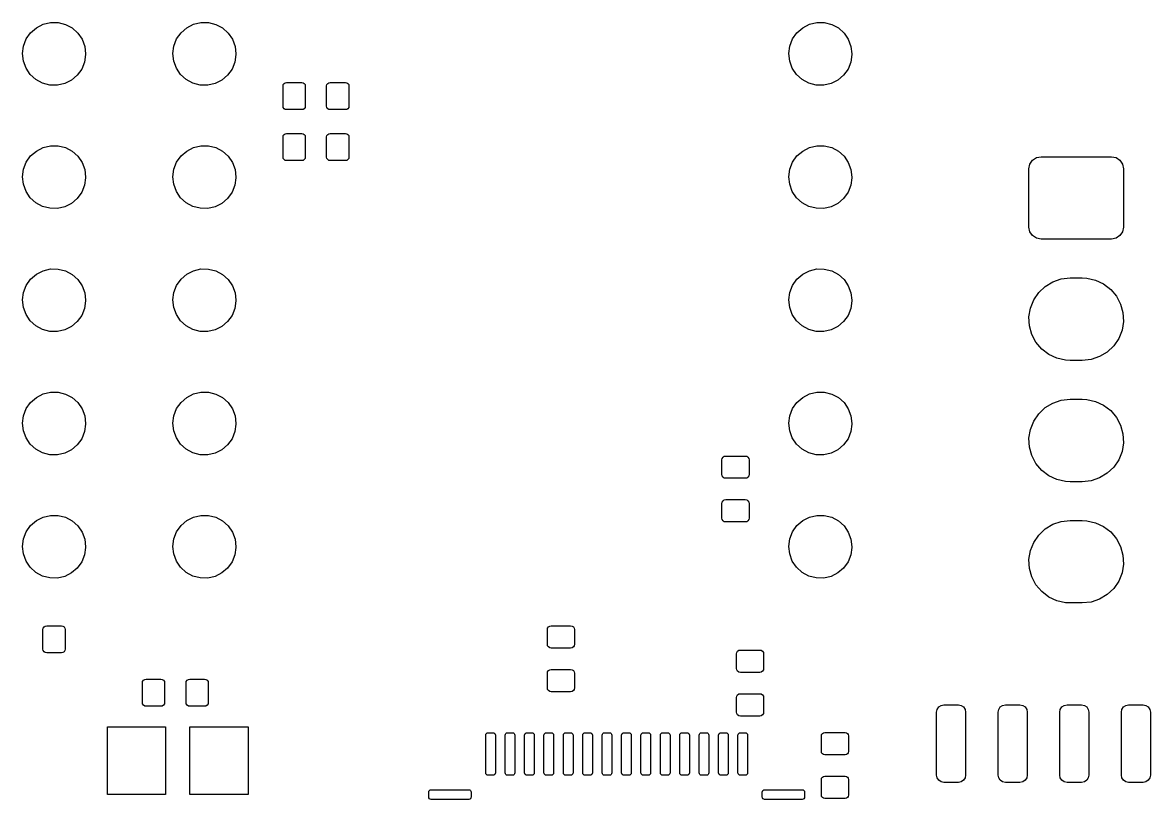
# Model space of a CAD drawing. Extents: x 100.2 to 143.8, y -109.8 to -50.2.
# Drawn here: x 119.8 to 143.06, y -95.4 to -79.38 of the extents above; entities that cross this region are included whole.
import ezdxf

# ---------------------------------------------------------------- set-up
doc = ezdxf.new("R2010")
doc.units = 0
doc.layers.add('BLACK', color=7, linetype='CONTINUOUS')

msp = doc.modelspace()

# ---------------------------------------------------------------- linework, layer by layer
at = {"layer": 'BLACK', "linetype": 'CONTINUOUS'}
for p, q in [((119.967, -79.5951), (120.085, -79.4924)), ((120.085, -79.4924), (120.223, -79.4208)), ((120.223, -79.4208), (120.375, -79.3843)), ((120.375, -79.3843), (120.531, -79.3851)), ((120.531, -79.3851), (120.683, -79.4232)), ((120.683, -79.4232), (120.821, -79.4963)), ((120.821, -79.4963), (120.938, -79.6001)), ((123.067, -79.5951), (123.185, -79.4924)), ((123.185, -79.4924), (123.323, -79.4208)), ((123.323, -79.4208), (123.475, -79.3843)), ((123.475, -79.3843), (123.631, -79.3851)), ((123.631, -79.3851), (123.783, -79.4232)), ((123.783, -79.4232), (123.921, -79.4963)), ((123.921, -79.4963), (124.038, -79.6001)), ((135.767, -79.5951), (135.885, -79.4924)), ((135.885, -79.4924), (136.023, -79.4208)), ((136.023, -79.4208), (136.175, -79.3843)), ((136.175, -79.3843), (136.331, -79.3851)), ((136.331, -79.3851), (136.483, -79.4232)), ((136.483, -79.4232), (136.621, -79.4963)), ((136.621, -79.4963), (136.738, -79.6001)), ((119.82, -79.8684), (119.877, -79.7228)), ((119.877, -79.7228), (119.967, -79.5951)), ((120.938, -79.6001), (121.026, -79.7289)), ((121.026, -79.7289), (121.081, -79.875)), ((122.92, -79.8684), (122.977, -79.7228)), ((122.977, -79.7228), (123.067, -79.5951)), ((124.038, -79.6001), (124.126, -79.7289)), ((124.126, -79.7289), (124.181, -79.875)), ((135.62, -79.8684), (135.677, -79.7228)), ((135.677, -79.7228), (135.767, -79.5951)), ((136.738, -79.6001), (136.826, -79.7289)), ((136.826, -79.7289), (136.881, -79.875)), ((119.8, -80.0232), (119.82, -79.8684)), ((121.081, -79.875), (121.1, -80.03)), ((122.9, -80.0232), (122.92, -79.8684)), ((124.181, -79.875), (124.2, -80.03)), ((135.6, -80.0232), (135.62, -79.8684)), ((136.881, -79.875), (136.9, -80.03)), ((119.817, -80.1784), (119.8, -80.0232)), ((119.871, -80.3251), (119.817, -80.1784)), ((121.078, -80.1982), (121.02, -80.3431)), ((121.1, -80.0436), (121.078, -80.1982)), ((121.1, -80.03), (121.1, -80.0436)), ((122.917, -80.1784), (122.9, -80.0232)), ((122.971, -80.3251), (122.917, -80.1784)), ((124.178, -80.1982), (124.12, -80.3431)), ((124.2, -80.0436), (124.178, -80.1982)), ((124.2, -80.03), (124.2, -80.0436)), ((135.617, -80.1784), (135.6, -80.0232)), ((135.671, -80.3251), (135.617, -80.1784)), ((136.878, -80.1982), (136.82, -80.3431)), ((136.9, -80.0436), (136.878, -80.1982)), ((136.9, -80.03), (136.9, -80.0436)), ((119.958, -80.4547), (119.871, -80.3251)), ((120.073, -80.5598), (119.958, -80.4547)), ((121.02, -80.3431), (120.928, -80.47)), ((123.058, -80.4547), (122.971, -80.3251)), ((123.173, -80.5598), (123.058, -80.4547)), ((124.12, -80.3431), (124.028, -80.47)), ((135.758, -80.4547), (135.671, -80.3251)), ((135.873, -80.5598), (135.758, -80.4547)), ((136.82, -80.3431), (136.728, -80.47)), ((120.211, -80.6344), (120.073, -80.5598)), ((120.362, -80.674), (120.211, -80.6344)), ((120.518, -80.6764), (120.362, -80.674)), ((120.67, -80.6416), (120.518, -80.6764)), ((120.81, -80.5714), (120.67, -80.6416)), ((120.928, -80.47), (120.81, -80.5714)), ((123.311, -80.6344), (123.173, -80.5598)), ((123.462, -80.674), (123.311, -80.6344)), ((123.618, -80.6764), (123.462, -80.674)), ((123.77, -80.6416), (123.618, -80.6764)), ((123.91, -80.5714), (123.77, -80.6416)), ((124.028, -80.47), (123.91, -80.5714)), ((125.17, -80.69), (125.175, -80.6632)), ((125.17, -81.11), (125.17, -80.69)), ((125.175, -80.6632), (125.191, -80.6405)), ((125.191, -80.6405), (125.213, -80.6253)), ((125.213, -80.6253), (125.24, -80.62)), ((125.24, -80.62), (125.56, -80.62)), ((125.56, -80.62), (125.587, -80.6253)), ((125.587, -80.6253), (125.609, -80.6405)), ((125.609, -80.6405), (125.625, -80.6632)), ((125.625, -80.6632), (125.63, -80.69)), ((125.63, -80.69), (125.63, -81.11)), ((126.07, -80.69), (126.075, -80.6632)), ((126.07, -81.11), (126.07, -80.69)), ((126.075, -80.6632), (126.091, -80.6405)), ((126.091, -80.6405), (126.113, -80.6253)), ((126.113, -80.6253), (126.14, -80.62)), ((126.14, -80.62), (126.46, -80.62)), ((126.46, -80.62), (126.487, -80.6253)), ((126.487, -80.6253), (126.509, -80.6405)), ((126.509, -80.6405), (126.525, -80.6632)), ((126.525, -80.6632), (126.53, -80.69)), ((126.53, -80.69), (126.53, -81.11)), ((136.011, -80.6344), (135.873, -80.5598)), ((136.162, -80.674), (136.011, -80.6344)), ((136.318, -80.6764), (136.162, -80.674)), ((136.47, -80.6416), (136.318, -80.6764)), ((136.61, -80.5714), (136.47, -80.6416)), ((136.728, -80.47), (136.61, -80.5714)), ((125.175, -81.1368), (125.17, -81.11)), ((125.191, -81.1595), (125.175, -81.1368)), ((125.213, -81.1747), (125.191, -81.1595)), ((125.609, -81.1595), (125.587, -81.1747)), ((125.625, -81.1368), (125.609, -81.1595)), ((125.63, -81.11), (125.625, -81.1368)), ((126.075, -81.1368), (126.07, -81.11)), ((126.091, -81.1595), (126.075, -81.1368)), ((126.113, -81.1747), (126.091, -81.1595)), ((126.509, -81.1595), (126.487, -81.1747)), ((126.525, -81.1368), (126.509, -81.1595)), ((126.53, -81.11), (126.525, -81.1368)), ((125.24, -81.18), (125.213, -81.1747)), ((125.56, -81.18), (125.24, -81.18)), ((125.587, -81.1747), (125.56, -81.18)), ((126.14, -81.18), (126.113, -81.1747)), ((126.46, -81.18), (126.14, -81.18)), ((126.487, -81.1747), (126.46, -81.18)), ((125.17, -81.74), (125.175, -81.7132)), ((125.17, -82.16), (125.17, -81.74)), ((125.175, -81.7132), (125.191, -81.6905)), ((125.191, -81.6905), (125.213, -81.6753)), ((125.213, -81.6753), (125.24, -81.67)), ((125.24, -81.67), (125.56, -81.67)), ((125.56, -81.67), (125.587, -81.6753)), ((125.587, -81.6753), (125.609, -81.6905)), ((125.609, -81.6905), (125.625, -81.7132)), ((125.625, -81.7132), (125.63, -81.74)), ((125.63, -81.74), (125.63, -82.16)), ((126.07, -81.74), (126.075, -81.7132)), ((126.07, -82.16), (126.07, -81.74)), ((126.075, -81.7132), (126.091, -81.6905)), ((126.091, -81.6905), (126.113, -81.6753)), ((126.113, -81.6753), (126.14, -81.67)), ((126.14, -81.67), (126.46, -81.67)), ((126.46, -81.67), (126.487, -81.6753)), ((126.487, -81.6753), (126.509, -81.6905)), ((126.509, -81.6905), (126.525, -81.7132)), ((126.525, -81.7132), (126.53, -81.74)), ((126.53, -81.74), (126.53, -82.16)), ((119.967, -82.1351), (120.085, -82.0324)), ((120.085, -82.0324), (120.223, -81.9608)), ((120.223, -81.9608), (120.375, -81.9243)), ((120.375, -81.9243), (120.531, -81.9251)), ((120.531, -81.9251), (120.683, -81.9632)), ((120.683, -81.9632), (120.821, -82.0363)), ((120.821, -82.0363), (120.938, -82.1401)), ((123.067, -82.1351), (123.185, -82.0324)), ((123.185, -82.0324), (123.323, -81.9608)), ((123.323, -81.9608), (123.475, -81.9243)), ((123.475, -81.9243), (123.631, -81.9251)), ((123.631, -81.9251), (123.783, -81.9632)), ((123.783, -81.9632), (123.921, -82.0363)), ((123.921, -82.0363), (124.038, -82.1401)), ((135.767, -82.1351), (135.885, -82.0324)), ((135.885, -82.0324), (136.023, -81.9608)), ((136.023, -81.9608), (136.175, -81.9243)), ((136.175, -81.9243), (136.331, -81.9251)), ((136.331, -81.9251), (136.483, -81.9632)), ((136.483, -81.9632), (136.621, -82.0363)), ((136.621, -82.0363), (136.738, -82.1401)), ((119.82, -82.4084), (119.877, -82.2628)), ((119.877, -82.2628), (119.967, -82.1351)), ((120.938, -82.1401), (121.026, -82.2689)), ((121.026, -82.2689), (121.081, -82.415)), ((122.92, -82.4084), (122.977, -82.2628)), ((122.977, -82.2628), (123.067, -82.1351)), ((124.038, -82.1401), (124.126, -82.2689)), ((124.126, -82.2689), (124.181, -82.415)), ((125.175, -82.1868), (125.17, -82.16)), ((125.191, -82.2095), (125.175, -82.1868)), ((125.213, -82.2247), (125.191, -82.2095)), ((125.24, -82.23), (125.213, -82.2247)), ((125.56, -82.23), (125.24, -82.23)), ((125.587, -82.2247), (125.56, -82.23)), ((125.609, -82.2095), (125.587, -82.2247)), ((125.625, -82.1868), (125.609, -82.2095)), ((125.63, -82.16), (125.625, -82.1868)), ((126.075, -82.1868), (126.07, -82.16)), ((126.091, -82.2095), (126.075, -82.1868)), ((126.113, -82.2247), (126.091, -82.2095)), ((126.14, -82.23), (126.113, -82.2247)), ((126.46, -82.23), (126.14, -82.23)), ((126.487, -82.2247), (126.46, -82.23)), ((126.509, -82.2095), (126.487, -82.2247)), ((126.525, -82.1868), (126.509, -82.2095)), ((126.53, -82.16), (126.525, -82.1868)), ((135.62, -82.4084), (135.677, -82.2628)), ((135.677, -82.2628), (135.767, -82.1351)), ((136.738, -82.1401), (136.826, -82.2689)), ((136.826, -82.2689), (136.881, -82.415)), ((140.55, -82.4), (140.569, -82.3043)), ((140.569, -82.3043), (140.623, -82.2232)), ((140.623, -82.2232), (140.704, -82.169)), ((140.704, -82.169), (140.8, -82.15)), ((140.8, -82.15), (142.25, -82.15)), ((142.25, -82.15), (142.346, -82.169)), ((142.346, -82.169), (142.427, -82.2232)), ((142.427, -82.2232), (142.481, -82.3043)), ((142.481, -82.3043), (142.5, -82.4)), ((119.8, -82.5632), (119.82, -82.4084)), ((121.081, -82.415), (121.1, -82.57)), ((122.9, -82.5632), (122.92, -82.4084)), ((124.181, -82.415), (124.2, -82.57)), ((135.6, -82.5632), (135.62, -82.4084)), ((136.881, -82.415), (136.9, -82.57)), ((140.55, -83.6), (140.55, -82.4)), ((142.5, -82.4), (142.5, -83.6)), ((119.817, -82.7184), (119.8, -82.5632)), ((119.871, -82.8651), (119.817, -82.7184)), ((121.078, -82.7382), (121.02, -82.8831)), ((121.1, -82.5836), (121.078, -82.7382)), ((121.1, -82.57), (121.1, -82.5836)), ((122.917, -82.7184), (122.9, -82.5632)), ((122.971, -82.8651), (122.917, -82.7184)), ((124.178, -82.7382), (124.12, -82.8831)), ((124.2, -82.5836), (124.178, -82.7382)), ((124.2, -82.57), (124.2, -82.5836)), ((135.617, -82.7184), (135.6, -82.5632)), ((135.671, -82.8651), (135.617, -82.7184)), ((136.878, -82.7382), (136.82, -82.8831)), ((136.9, -82.5836), (136.878, -82.7382)), ((136.9, -82.57), (136.9, -82.5836)), ((119.958, -82.9947), (119.871, -82.8651)), ((120.073, -83.0998), (119.958, -82.9947)), ((120.928, -83.01), (120.81, -83.1114)), ((121.02, -82.8831), (120.928, -83.01)), ((123.058, -82.9947), (122.971, -82.8651)), ((123.173, -83.0998), (123.058, -82.9947)), ((124.028, -83.01), (123.91, -83.1114)), ((124.12, -82.8831), (124.028, -83.01)), ((135.758, -82.9947), (135.671, -82.8651)), ((135.873, -83.0998), (135.758, -82.9947)), ((136.728, -83.01), (136.61, -83.1114)), ((136.82, -82.8831), (136.728, -83.01)), ((120.211, -83.1744), (120.073, -83.0998)), ((120.362, -83.214), (120.211, -83.1744)), ((120.518, -83.2164), (120.362, -83.214)), ((120.67, -83.1816), (120.518, -83.2164)), ((120.81, -83.1114), (120.67, -83.1816)), ((123.311, -83.1744), (123.173, -83.0998)), ((123.462, -83.214), (123.311, -83.1744)), ((123.618, -83.2164), (123.462, -83.214)), ((123.77, -83.1816), (123.618, -83.2164)), ((123.91, -83.1114), (123.77, -83.1816)), ((136.011, -83.1744), (135.873, -83.0998)), ((136.162, -83.214), (136.011, -83.1744)), ((136.318, -83.2164), (136.162, -83.214)), ((136.47, -83.1816), (136.318, -83.2164)), ((136.61, -83.1114), (136.47, -83.1816)), ((140.569, -83.6957), (140.55, -83.6)), ((140.623, -83.7768), (140.569, -83.6957)), ((142.481, -83.6957), (142.427, -83.7768)), ((142.5, -83.6), (142.481, -83.6957)), ((140.704, -83.831), (140.623, -83.7768)), ((140.8, -83.85), (140.704, -83.831)), ((142.25, -83.85), (140.8, -83.85)), ((142.346, -83.831), (142.25, -83.85)), ((142.427, -83.7768), (142.346, -83.831)), ((119.967, -84.6751), (120.085, -84.5724)), ((120.085, -84.5724), (120.223, -84.5008)), ((120.223, -84.5008), (120.375, -84.4643)), ((120.375, -84.4643), (120.531, -84.4651)), ((120.531, -84.4651), (120.683, -84.5032)), ((120.683, -84.5032), (120.821, -84.5763)), ((120.821, -84.5763), (120.938, -84.6801)), ((123.067, -84.6751), (123.185, -84.5724)), ((123.185, -84.5724), (123.323, -84.5008)), ((123.323, -84.5008), (123.475, -84.4643)), ((123.475, -84.4643), (123.631, -84.4651)), ((123.631, -84.4651), (123.783, -84.5032)), ((123.783, -84.5032), (123.921, -84.5763)), ((123.921, -84.5763), (124.038, -84.6801)), ((135.767, -84.6751), (135.885, -84.5724)), ((135.885, -84.5724), (136.023, -84.5008)), ((136.023, -84.5008), (136.175, -84.4643)), ((136.175, -84.4643), (136.331, -84.4651)), ((136.331, -84.4651), (136.483, -84.5032)), ((136.483, -84.5032), (136.621, -84.5763)), ((136.621, -84.5763), (136.738, -84.6801)), ((119.82, -84.9484), (119.877, -84.8028)), ((119.877, -84.8028), (119.967, -84.6751)), ((120.938, -84.6801), (121.026, -84.8089)), ((121.026, -84.8089), (121.081, -84.955)), ((122.92, -84.9484), (122.977, -84.8028)), ((122.977, -84.8028), (123.067, -84.6751)), ((124.038, -84.6801), (124.126, -84.8089)), ((124.126, -84.8089), (124.181, -84.955)), ((135.62, -84.9484), (135.677, -84.8028)), ((135.677, -84.8028), (135.767, -84.6751)), ((136.738, -84.6801), (136.826, -84.8089)), ((136.826, -84.8089), (136.881, -84.955)), ((140.753, -84.9491), (140.886, -84.823)), ((140.886, -84.823), (141.043, -84.7284)), ((141.043, -84.7284), (141.217, -84.6698)), ((141.217, -84.6698), (141.4, -84.65)), ((141.4, -84.65), (141.65, -84.65)), ((141.65, -84.65), (141.745, -84.6553)), ((141.745, -84.6553), (141.924, -84.6953)), ((141.924, -84.6953), (142.09, -84.7729)), ((142.09, -84.7729), (142.236, -84.8845)), ((119.8, -85.1032), (119.82, -84.9484)), ((119.817, -85.2584), (119.8, -85.1032)), ((121.081, -84.955), (121.1, -85.11)), ((121.1, -85.11), (121.1, -85.1236)), ((122.9, -85.1032), (122.92, -84.9484)), ((122.917, -85.2584), (122.9, -85.1032)), ((124.181, -84.955), (124.2, -85.11)), ((124.2, -85.11), (124.2, -85.1236)), ((135.6, -85.1032), (135.62, -84.9484)), ((135.617, -85.2584), (135.6, -85.1032)), ((136.881, -84.955), (136.9, -85.11)), ((136.9, -85.11), (136.9, -85.1236)), ((140.581, -85.2714), (140.649, -85.1009)), ((140.649, -85.1009), (140.753, -84.9491)), ((142.236, -84.8845), (142.355, -85.0247)), ((142.355, -85.0247), (142.44, -85.1871)), ((119.871, -85.4051), (119.817, -85.2584)), ((121.078, -85.2782), (121.02, -85.4231)), ((121.1, -85.1236), (121.078, -85.2782)), ((122.971, -85.4051), (122.917, -85.2584)), ((124.178, -85.2782), (124.12, -85.4231)), ((124.2, -85.1236), (124.178, -85.2782)), ((135.671, -85.4051), (135.617, -85.2584)), ((136.878, -85.2782), (136.82, -85.4231)), ((136.9, -85.1236), (136.878, -85.2782)), ((140.551, -85.4526), (140.581, -85.2714)), ((142.44, -85.1871), (142.489, -85.3641)), ((119.958, -85.5347), (119.871, -85.4051)), ((120.073, -85.6398), (119.958, -85.5347)), ((120.928, -85.55), (120.81, -85.6514)), ((121.02, -85.4231), (120.928, -85.55)), ((123.058, -85.5347), (122.971, -85.4051)), ((123.173, -85.6398), (123.058, -85.5347)), ((124.028, -85.55), (123.91, -85.6514)), ((124.12, -85.4231), (124.028, -85.55)), ((135.758, -85.5347), (135.671, -85.4051)), ((135.873, -85.6398), (135.758, -85.5347)), ((136.728, -85.55), (136.61, -85.6514)), ((136.82, -85.4231), (136.728, -85.55)), ((140.561, -85.6359), (140.551, -85.4526)), ((142.499, -85.5474), (142.469, -85.7286)), ((142.489, -85.3641), (142.499, -85.5474)), ((120.211, -85.7144), (120.073, -85.6398)), ((120.362, -85.754), (120.211, -85.7144)), ((120.518, -85.7564), (120.362, -85.754)), ((120.67, -85.7216), (120.518, -85.7564)), ((120.81, -85.6514), (120.67, -85.7216)), ((123.311, -85.7144), (123.173, -85.6398)), ((123.462, -85.754), (123.311, -85.7144)), ((123.618, -85.7564), (123.462, -85.754)), ((123.77, -85.7216), (123.618, -85.7564)), ((123.91, -85.6514), (123.77, -85.7216)), ((136.011, -85.7144), (135.873, -85.6398)), ((136.162, -85.754), (136.011, -85.7144)), ((136.318, -85.7564), (136.162, -85.754)), ((136.47, -85.7216), (136.318, -85.7564)), ((136.61, -85.6514), (136.47, -85.7216)), ((140.61, -85.8129), (140.561, -85.6359)), ((142.469, -85.7286), (142.401, -85.8991)), ((140.695, -85.9753), (140.61, -85.8129)), ((140.814, -86.1155), (140.695, -85.9753)), ((142.401, -85.8991), (142.297, -86.0509)), ((140.96, -86.2271), (140.814, -86.1155)), ((141.126, -86.3047), (140.96, -86.2271)), ((142.007, -86.2716), (141.833, -86.3302)), ((142.164, -86.1771), (142.007, -86.2716)), ((142.297, -86.0509), (142.164, -86.1771)), ((141.305, -86.3447), (141.126, -86.3047)), ((141.4, -86.35), (141.305, -86.3447)), ((141.65, -86.35), (141.4, -86.35)), ((141.833, -86.3302), (141.65, -86.35)), ((119.967, -87.2151), (120.085, -87.1124)), ((120.085, -87.1124), (120.223, -87.0408)), ((120.223, -87.0408), (120.375, -87.0043)), ((120.375, -87.0043), (120.531, -87.0051)), ((120.531, -87.0051), (120.683, -87.0432)), ((120.683, -87.0432), (120.821, -87.1163)), ((120.821, -87.1163), (120.938, -87.2201)), ((123.067, -87.2151), (123.185, -87.1124)), ((123.185, -87.1124), (123.323, -87.0408)), ((123.323, -87.0408), (123.475, -87.0043)), ((123.475, -87.0043), (123.631, -87.0051)), ((123.631, -87.0051), (123.783, -87.0432)), ((123.783, -87.0432), (123.921, -87.1163)), ((123.921, -87.1163), (124.038, -87.2201)), ((135.767, -87.2151), (135.885, -87.1124)), ((135.885, -87.1124), (136.023, -87.0408)), ((136.023, -87.0408), (136.175, -87.0043)), ((136.175, -87.0043), (136.331, -87.0051)), ((136.331, -87.0051), (136.483, -87.0432)), ((136.483, -87.0432), (136.621, -87.1163)), ((136.621, -87.1163), (136.738, -87.2201)), ((141.043, -87.2284), (141.217, -87.1698)), ((141.217, -87.1698), (141.4, -87.15)), ((141.4, -87.15), (141.65, -87.15)), ((141.65, -87.15), (141.745, -87.1553)), ((141.745, -87.1553), (141.924, -87.1953)), ((141.924, -87.1953), (142.09, -87.2729)), ((119.82, -87.4884), (119.877, -87.3428)), ((119.877, -87.3428), (119.967, -87.2151)), ((120.938, -87.2201), (121.026, -87.3489)), ((121.026, -87.3489), (121.081, -87.495)), ((122.92, -87.4884), (122.977, -87.3428)), ((122.977, -87.3428), (123.067, -87.2151)), ((124.038, -87.2201), (124.126, -87.3489)), ((124.126, -87.3489), (124.181, -87.495)), ((135.62, -87.4884), (135.677, -87.3428)), ((135.677, -87.3428), (135.767, -87.2151)), ((136.738, -87.2201), (136.826, -87.3489)), ((136.826, -87.3489), (136.881, -87.495)), ((140.753, -87.4491), (140.886, -87.323)), ((140.886, -87.323), (141.043, -87.2284)), ((142.09, -87.2729), (142.236, -87.3845)), ((142.236, -87.3845), (142.355, -87.5247)), ((119.8, -87.6432), (119.82, -87.4884)), ((119.817, -87.7984), (119.8, -87.6432)), ((121.1, -87.6636), (121.078, -87.8182)), ((121.081, -87.495), (121.1, -87.65)), ((121.1, -87.65), (121.1, -87.6636)), ((122.9, -87.6432), (122.92, -87.4884)), ((122.917, -87.7984), (122.9, -87.6432)), ((124.2, -87.6636), (124.178, -87.8182)), ((124.181, -87.495), (124.2, -87.65)), ((124.2, -87.65), (124.2, -87.6636)), ((135.6, -87.6432), (135.62, -87.4884)), ((135.617, -87.7984), (135.6, -87.6432)), ((136.9, -87.6636), (136.878, -87.8182)), ((136.881, -87.495), (136.9, -87.65)), ((136.9, -87.65), (136.9, -87.6636)), ((140.581, -87.7714), (140.649, -87.6009)), ((140.649, -87.6009), (140.753, -87.4491)), ((142.355, -87.5247), (142.44, -87.6871)), ((119.871, -87.9451), (119.817, -87.7984)), ((121.078, -87.8182), (121.02, -87.9631)), ((122.971, -87.9451), (122.917, -87.7984)), ((124.178, -87.8182), (124.12, -87.9631)), ((135.671, -87.9451), (135.617, -87.7984)), ((136.878, -87.8182), (136.82, -87.9631)), ((140.551, -87.9526), (140.581, -87.7714)), ((142.44, -87.6871), (142.489, -87.8641)), ((142.489, -87.8641), (142.499, -88.0474)), ((119.958, -88.0747), (119.871, -87.9451)), ((120.073, -88.1798), (119.958, -88.0747)), ((120.928, -88.09), (120.81, -88.1914)), ((121.02, -87.9631), (120.928, -88.09)), ((123.058, -88.0747), (122.971, -87.9451)), ((123.173, -88.1798), (123.058, -88.0747)), ((124.028, -88.09), (123.91, -88.1914)), ((124.12, -87.9631), (124.028, -88.09)), ((135.758, -88.0747), (135.671, -87.9451)), ((135.873, -88.1798), (135.758, -88.0747)), ((136.728, -88.09), (136.61, -88.1914)), ((136.82, -87.9631), (136.728, -88.09)), ((140.561, -88.1359), (140.551, -87.9526)), ((140.61, -88.3129), (140.561, -88.1359)), ((142.499, -88.0474), (142.469, -88.2286)), ((120.211, -88.2544), (120.073, -88.1798)), ((120.362, -88.294), (120.211, -88.2544)), ((120.518, -88.2964), (120.362, -88.294)), ((120.67, -88.2616), (120.518, -88.2964)), ((120.81, -88.1914), (120.67, -88.2616)), ((123.311, -88.2544), (123.173, -88.1798)), ((123.462, -88.294), (123.311, -88.2544)), ((123.618, -88.2964), (123.462, -88.294)), ((123.77, -88.2616), (123.618, -88.2964)), ((123.91, -88.1914), (123.77, -88.2616)), ((134.226, -88.3694), (134.243, -88.3434)), ((134.243, -88.3434), (134.269, -88.3261)), ((134.269, -88.3261), (134.3, -88.32)), ((134.3, -88.32), (134.7, -88.32)), ((134.7, -88.32), (134.731, -88.3261)), ((134.731, -88.3261), (134.757, -88.3434)), ((134.757, -88.3434), (134.774, -88.3694)), ((136.011, -88.2544), (135.873, -88.1798)), ((136.162, -88.294), (136.011, -88.2544)), ((136.318, -88.2964), (136.162, -88.294)), ((136.47, -88.2616), (136.318, -88.2964)), ((136.61, -88.1914), (136.47, -88.2616)), ((140.695, -88.4753), (140.61, -88.3129)), ((142.469, -88.2286), (142.401, -88.3991)), ((134.22, -88.4), (134.226, -88.3694)), ((134.22, -88.7), (134.22, -88.4)), ((134.774, -88.3694), (134.78, -88.4)), ((134.78, -88.4), (134.78, -88.7)), ((140.814, -88.6155), (140.695, -88.4753)), ((142.297, -88.5509), (142.164, -88.6771)), ((142.401, -88.3991), (142.297, -88.5509)), ((134.226, -88.7306), (134.22, -88.7)), ((134.243, -88.7566), (134.226, -88.7306)), ((134.269, -88.7739), (134.243, -88.7566)), ((134.3, -88.78), (134.269, -88.7739)), ((134.7, -88.78), (134.3, -88.78)), ((134.731, -88.7739), (134.7, -88.78)), ((134.757, -88.7566), (134.731, -88.7739)), ((134.774, -88.7306), (134.757, -88.7566)), ((134.78, -88.7), (134.774, -88.7306)), ((140.96, -88.7271), (140.814, -88.6155)), ((141.126, -88.8047), (140.96, -88.7271)), ((141.305, -88.8447), (141.126, -88.8047)), ((141.833, -88.8302), (141.65, -88.85)), ((142.007, -88.7716), (141.833, -88.8302)), ((142.164, -88.6771), (142.007, -88.7716)), ((141.4, -88.85), (141.305, -88.8447)), ((141.65, -88.85), (141.4, -88.85)), ((134.22, -89.3), (134.226, -89.2694)), ((134.226, -89.2694), (134.243, -89.2434)), ((134.243, -89.2434), (134.269, -89.2261)), ((134.269, -89.2261), (134.3, -89.22)), ((134.3, -89.22), (134.7, -89.22)), ((134.7, -89.22), (134.731, -89.2261)), ((134.731, -89.2261), (134.757, -89.2434)), ((134.757, -89.2434), (134.774, -89.2694)), ((134.774, -89.2694), (134.78, -89.3)), ((134.22, -89.6), (134.22, -89.3)), ((134.78, -89.3), (134.78, -89.6)), ((119.877, -89.8828), (119.967, -89.7551)), ((119.967, -89.7551), (120.085, -89.6524)), ((120.085, -89.6524), (120.223, -89.5808)), ((120.223, -89.5808), (120.375, -89.5443)), ((120.375, -89.5443), (120.531, -89.5451)), ((120.531, -89.5451), (120.683, -89.5832)), ((120.683, -89.5832), (120.821, -89.6563)), ((120.821, -89.6563), (120.938, -89.7601)), ((120.938, -89.7601), (121.026, -89.8889)), ((122.977, -89.8828), (123.067, -89.7551)), ((123.067, -89.7551), (123.185, -89.6524)), ((123.185, -89.6524), (123.323, -89.5808)), ((123.323, -89.5808), (123.475, -89.5443)), ((123.475, -89.5443), (123.631, -89.5451)), ((123.631, -89.5451), (123.783, -89.5832)), ((123.783, -89.5832), (123.921, -89.6563)), ((123.921, -89.6563), (124.038, -89.7601)), ((124.038, -89.7601), (124.126, -89.8889)), ((134.226, -89.6306), (134.22, -89.6)), ((134.243, -89.6566), (134.226, -89.6306)), ((134.269, -89.6739), (134.243, -89.6566)), ((134.3, -89.68), (134.269, -89.6739)), ((134.7, -89.68), (134.3, -89.68)), ((134.731, -89.6739), (134.7, -89.68)), ((134.757, -89.6566), (134.731, -89.6739)), ((134.774, -89.6306), (134.757, -89.6566)), ((134.78, -89.6), (134.774, -89.6306)), ((135.677, -89.8828), (135.767, -89.7551)), ((135.767, -89.7551), (135.885, -89.6524)), ((135.885, -89.6524), (136.023, -89.5808)), ((136.023, -89.5808), (136.175, -89.5443)), ((136.175, -89.5443), (136.331, -89.5451)), ((136.331, -89.5451), (136.483, -89.5832)), ((136.483, -89.5832), (136.621, -89.6563)), ((136.621, -89.6563), (136.738, -89.7601)), ((136.738, -89.7601), (136.826, -89.8889)), ((140.886, -89.823), (141.043, -89.7284)), ((141.043, -89.7284), (141.217, -89.6698)), ((141.217, -89.6698), (141.4, -89.65)), ((141.4, -89.65), (141.65, -89.65)), ((141.65, -89.65), (141.745, -89.6553)), ((141.745, -89.6553), (141.924, -89.6953)), ((141.924, -89.6953), (142.09, -89.7729)), ((119.82, -90.0284), (119.877, -89.8828)), ((121.026, -89.8889), (121.081, -90.035)), ((122.92, -90.0284), (122.977, -89.8828)), ((124.126, -89.8889), (124.181, -90.035)), ((135.62, -90.0284), (135.677, -89.8828)), ((136.826, -89.8889), (136.881, -90.035)), ((140.649, -90.1009), (140.753, -89.9491)), ((140.753, -89.9491), (140.886, -89.823)), ((142.09, -89.7729), (142.236, -89.8845)), ((142.236, -89.8845), (142.355, -90.0247)), ((119.8, -90.1832), (119.82, -90.0284)), ((119.817, -90.3384), (119.8, -90.1832)), ((121.1, -90.2036), (121.078, -90.3582)), ((121.081, -90.035), (121.1, -90.19)), ((121.1, -90.19), (121.1, -90.2036)), ((122.9, -90.1832), (122.92, -90.0284)), ((122.917, -90.3384), (122.9, -90.1832)), ((124.2, -90.2036), (124.178, -90.3582)), ((124.181, -90.035), (124.2, -90.19)), ((124.2, -90.19), (124.2, -90.2036)), ((135.6, -90.1832), (135.62, -90.0284)), ((135.617, -90.3384), (135.6, -90.1832)), ((136.9, -90.2036), (136.878, -90.3582)), ((136.881, -90.035), (136.9, -90.19)), ((136.9, -90.19), (136.9, -90.2036)), ((140.581, -90.2714), (140.649, -90.1009)), ((142.355, -90.0247), (142.44, -90.1871)), ((142.44, -90.1871), (142.489, -90.3641)), ((119.871, -90.4851), (119.817, -90.3384)), ((121.078, -90.3582), (121.02, -90.5031)), ((122.971, -90.4851), (122.917, -90.3384)), ((124.178, -90.3582), (124.12, -90.5031)), ((135.671, -90.4851), (135.617, -90.3384)), ((136.878, -90.3582), (136.82, -90.5031)), ((140.551, -90.4526), (140.581, -90.2714)), ((140.561, -90.6359), (140.551, -90.4526)), ((142.489, -90.3641), (142.499, -90.5474)), ((119.958, -90.6147), (119.871, -90.4851)), ((120.073, -90.7198), (119.958, -90.6147)), ((120.928, -90.63), (120.81, -90.7314)), ((121.02, -90.5031), (120.928, -90.63)), ((123.058, -90.6147), (122.971, -90.4851)), ((123.173, -90.7198), (123.058, -90.6147)), ((124.028, -90.63), (123.91, -90.7314)), ((124.12, -90.5031), (124.028, -90.63)), ((135.758, -90.6147), (135.671, -90.4851)), ((135.873, -90.7198), (135.758, -90.6147)), ((136.728, -90.63), (136.61, -90.7314)), ((136.82, -90.5031), (136.728, -90.63)), ((140.61, -90.8129), (140.561, -90.6359)), ((142.499, -90.5474), (142.469, -90.7286)), ((120.211, -90.7944), (120.073, -90.7198)), ((120.362, -90.834), (120.211, -90.7944)), ((120.518, -90.8364), (120.362, -90.834)), ((120.67, -90.8016), (120.518, -90.8364)), ((120.81, -90.7314), (120.67, -90.8016)), ((123.311, -90.7944), (123.173, -90.7198)), ((123.462, -90.834), (123.311, -90.7944)), ((123.618, -90.8364), (123.462, -90.834)), ((123.77, -90.8016), (123.618, -90.8364)), ((123.91, -90.7314), (123.77, -90.8016)), ((136.011, -90.7944), (135.873, -90.7198)), ((136.162, -90.834), (136.011, -90.7944)), ((136.318, -90.8364), (136.162, -90.834)), ((136.47, -90.8016), (136.318, -90.8364)), ((136.61, -90.7314), (136.47, -90.8016)), ((140.695, -90.9753), (140.61, -90.8129)), ((142.401, -90.8991), (142.297, -91.0509)), ((142.469, -90.7286), (142.401, -90.8991)), ((140.814, -91.1155), (140.695, -90.9753)), ((140.96, -91.2271), (140.814, -91.1155)), ((142.297, -91.0509), (142.164, -91.1771)), ((141.126, -91.3047), (140.96, -91.2271)), ((141.305, -91.3447), (141.126, -91.3047)), ((141.4, -91.35), (141.305, -91.3447)), ((141.65, -91.35), (141.4, -91.35)), ((141.833, -91.3302), (141.65, -91.35)), ((142.007, -91.2716), (141.833, -91.3302)), ((142.164, -91.1771), (142.007, -91.2716)), ((120.226, -91.8694), (120.243, -91.8434)), ((120.243, -91.8434), (120.269, -91.8261)), ((120.269, -91.8261), (120.3, -91.82)), ((120.3, -91.82), (120.6, -91.82)), ((120.6, -91.82), (120.631, -91.8261)), ((120.631, -91.8261), (120.657, -91.8434)), ((120.657, -91.8434), (120.674, -91.8694)), ((130.626, -91.8694), (130.643, -91.8434)), ((130.643, -91.8434), (130.669, -91.8261)), ((130.669, -91.8261), (130.7, -91.82)), ((130.7, -91.82), (131.1, -91.82)), ((131.1, -91.82), (131.131, -91.8261)), ((131.131, -91.8261), (131.157, -91.8434)), ((131.157, -91.8434), (131.174, -91.8694)), ((120.22, -91.9), (120.226, -91.8694)), ((120.22, -92.3), (120.22, -91.9)), ((120.674, -91.8694), (120.68, -91.9)), ((120.68, -91.9), (120.68, -92.3)), ((130.62, -91.9), (130.626, -91.8694)), ((130.62, -92.2), (130.62, -91.9)), ((131.174, -91.8694), (131.18, -91.9)), ((131.18, -91.9), (131.18, -92.2)), ((120.226, -92.3306), (120.22, -92.3)), ((120.68, -92.3), (120.674, -92.3306)), ((130.626, -92.2306), (130.62, -92.2)), ((130.643, -92.2566), (130.626, -92.2306)), ((130.669, -92.2739), (130.643, -92.2566)), ((130.7, -92.28), (130.669, -92.2739)), ((131.1, -92.28), (130.7, -92.28)), ((131.131, -92.2739), (131.1, -92.28)), ((131.157, -92.2566), (131.131, -92.2739)), ((131.174, -92.2306), (131.157, -92.2566)), ((131.18, -92.2), (131.174, -92.2306)), ((134.569, -92.3261), (134.6, -92.32)), ((134.6, -92.32), (135, -92.32)), ((135, -92.32), (135.031, -92.3261)), ((120.243, -92.3566), (120.226, -92.3306)), ((120.269, -92.3739), (120.243, -92.3566)), ((120.3, -92.38), (120.269, -92.3739)), ((120.6, -92.38), (120.3, -92.38)), ((120.631, -92.3739), (120.6, -92.38)), ((120.657, -92.3566), (120.631, -92.3739)), ((120.674, -92.3306), (120.657, -92.3566)), ((134.52, -92.4), (134.526, -92.3694)), ((134.52, -92.7), (134.52, -92.4)), ((134.526, -92.3694), (134.543, -92.3434)), ((134.543, -92.3434), (134.569, -92.3261)), ((135.031, -92.3261), (135.057, -92.3434)), ((135.057, -92.3434), (135.074, -92.3694)), ((135.074, -92.3694), (135.08, -92.4)), ((135.08, -92.4), (135.08, -92.7)), ((130.62, -92.8), (130.626, -92.7694)), ((130.626, -92.7694), (130.643, -92.7434)), ((130.643, -92.7434), (130.669, -92.7261)), ((130.669, -92.7261), (130.7, -92.72)), ((130.7, -92.72), (131.1, -92.72)), ((131.1, -92.72), (131.131, -92.7261)), ((131.131, -92.7261), (131.157, -92.7434)), ((131.157, -92.7434), (131.174, -92.7694)), ((131.174, -92.7694), (131.18, -92.8)), ((134.526, -92.7306), (134.52, -92.7)), ((134.543, -92.7566), (134.526, -92.7306)), ((134.569, -92.7739), (134.543, -92.7566)), ((134.6, -92.78), (134.569, -92.7739)), ((135, -92.78), (134.6, -92.78)), ((135.031, -92.7739), (135, -92.78)), ((135.057, -92.7566), (135.031, -92.7739)), ((135.074, -92.7306), (135.057, -92.7566)), ((135.08, -92.7), (135.074, -92.7306)), ((122.27, -93), (122.276, -92.9694)), ((122.27, -93.4), (122.27, -93)), ((122.276, -92.9694), (122.293, -92.9434)), ((122.293, -92.9434), (122.319, -92.9261)), ((122.319, -92.9261), (122.35, -92.92)), ((122.35, -92.92), (122.65, -92.92)), ((122.65, -92.92), (122.681, -92.9261)), ((122.681, -92.9261), (122.707, -92.9434)), ((122.707, -92.9434), (122.724, -92.9694)), ((122.724, -92.9694), (122.73, -93)), ((122.73, -93), (122.73, -93.4)), ((123.17, -93), (123.176, -92.9694)), ((123.17, -93.4), (123.17, -93)), ((123.176, -92.9694), (123.193, -92.9434)), ((123.193, -92.9434), (123.219, -92.9261)), ((123.219, -92.9261), (123.25, -92.92)), ((123.25, -92.92), (123.55, -92.92)), ((123.55, -92.92), (123.581, -92.9261)), ((123.581, -92.9261), (123.607, -92.9434)), ((123.607, -92.9434), (123.624, -92.9694)), ((123.624, -92.9694), (123.63, -93)), ((123.63, -93), (123.63, -93.4)), ((130.62, -93.1), (130.62, -92.8)), ((131.18, -92.8), (131.18, -93.1)), ((130.626, -93.1306), (130.62, -93.1)), ((130.643, -93.1566), (130.626, -93.1306)), ((130.669, -93.1739), (130.643, -93.1566)), ((130.7, -93.18), (130.669, -93.1739)), ((131.1, -93.18), (130.7, -93.18)), ((131.131, -93.1739), (131.1, -93.18)), ((131.157, -93.1566), (131.131, -93.1739)), ((131.174, -93.1306), (131.157, -93.1566)), ((131.18, -93.1), (131.174, -93.1306)), ((134.526, -93.2694), (134.543, -93.2434)), ((134.543, -93.2434), (134.569, -93.2261)), ((134.569, -93.2261), (134.6, -93.22)), ((134.6, -93.22), (135, -93.22)), ((135, -93.22), (135.031, -93.2261)), ((135.031, -93.2261), (135.057, -93.2434)), ((135.057, -93.2434), (135.074, -93.2694)), ((122.276, -93.4306), (122.27, -93.4)), ((122.293, -93.4566), (122.276, -93.4306)), ((122.319, -93.4739), (122.293, -93.4566)), ((122.35, -93.48), (122.319, -93.4739)), ((122.65, -93.48), (122.35, -93.48)), ((122.681, -93.4739), (122.65, -93.48)), ((122.707, -93.4566), (122.681, -93.4739)), ((122.724, -93.4306), (122.707, -93.4566)), ((122.73, -93.4), (122.724, -93.4306)), ((123.176, -93.4306), (123.17, -93.4)), ((123.193, -93.4566), (123.176, -93.4306)), ((123.219, -93.4739), (123.193, -93.4566)), ((123.25, -93.48), (123.219, -93.4739)), ((123.55, -93.48), (123.25, -93.48)), ((123.581, -93.4739), (123.55, -93.48)), ((123.607, -93.4566), (123.581, -93.4739)), ((123.624, -93.4306), (123.607, -93.4566)), ((123.63, -93.4), (123.624, -93.4306)), ((134.52, -93.3), (134.526, -93.2694)), ((134.52, -93.6), (134.52, -93.3)), ((135.074, -93.2694), (135.08, -93.3)), ((135.08, -93.3), (135.08, -93.6)), ((138.689, -93.4939), (138.738, -93.4614)), ((138.738, -93.4614), (138.795, -93.45)), ((138.795, -93.45), (139.095, -93.45)), ((139.095, -93.45), (139.152, -93.4614)), ((139.152, -93.4614), (139.201, -93.4939)), ((139.959, -93.4939), (140.008, -93.4614)), ((140.008, -93.4614), (140.065, -93.45)), ((140.065, -93.45), (140.365, -93.45)), ((140.365, -93.45), (140.422, -93.4614)), ((140.422, -93.4614), (140.471, -93.4939)), ((141.229, -93.4939), (141.278, -93.4614)), ((141.278, -93.4614), (141.335, -93.45)), ((141.335, -93.45), (141.635, -93.45)), ((141.635, -93.45), (141.692, -93.4614)), ((141.692, -93.4614), (141.741, -93.4939)), ((142.499, -93.4939), (142.548, -93.4614)), ((142.548, -93.4614), (142.605, -93.45)), ((142.605, -93.45), (142.905, -93.45)), ((142.905, -93.45), (142.962, -93.4614)), ((142.962, -93.4614), (143.011, -93.4939)), ((134.526, -93.6306), (134.52, -93.6)), ((134.543, -93.6566), (134.526, -93.6306)), ((134.569, -93.6739), (134.543, -93.6566)), ((134.6, -93.68), (134.569, -93.6739)), ((135, -93.68), (134.6, -93.68)), ((135.031, -93.6739), (135, -93.68)), ((135.057, -93.6566), (135.031, -93.6739)), ((135.074, -93.6306), (135.057, -93.6566)), ((135.08, -93.6), (135.074, -93.6306)), ((138.645, -93.6), (138.656, -93.5426)), ((138.645, -94.9), (138.645, -93.6)), ((138.656, -93.5426), (138.689, -93.4939)), ((139.201, -93.4939), (139.234, -93.5426)), ((139.234, -93.5426), (139.245, -93.6)), ((139.245, -93.6), (139.245, -94.9)), ((139.915, -93.6), (139.926, -93.5426)), ((139.915, -94.9), (139.915, -93.6)), ((139.926, -93.5426), (139.959, -93.4939)), ((140.471, -93.4939), (140.504, -93.5426)), ((140.504, -93.5426), (140.515, -93.6)), ((140.515, -93.6), (140.515, -94.9)), ((141.185, -93.6), (141.196, -93.5426)), ((141.185, -94.9), (141.185, -93.6)), ((141.196, -93.5426), (141.229, -93.4939)), ((141.741, -93.4939), (141.774, -93.5426)), ((141.774, -93.5426), (141.785, -93.6)), ((141.785, -93.6), (141.785, -94.9)), ((142.455, -93.6), (142.466, -93.5426)), ((142.455, -94.9), (142.455, -93.6)), ((142.466, -93.5426), (142.499, -93.4939)), ((143.011, -93.4939), (143.044, -93.5426)), ((143.044, -93.5426), (143.055, -93.6)), ((143.055, -93.6), (143.055, -94.9)), ((121.55, -95.3), (121.55, -93.9)), ((121.55, -93.9), (122.75, -93.9)), ((122.75, -93.9), (122.75, -95.3)), ((123.25, -95.3), (123.25, -93.9)), ((123.25, -93.9), (124.45, -93.9)), ((124.45, -93.9), (124.45, -95.3)), ((129.35, -94.075), (129.354, -94.0559)), ((129.35, -94.85), (129.35, -94.075)), ((129.354, -94.0559), (129.365, -94.0396)), ((129.365, -94.0396), (129.381, -94.0288)), ((129.381, -94.0288), (129.4, -94.025)), ((129.4, -94.025), (129.5, -94.025)), ((129.5, -94.025), (129.519, -94.0288)), ((129.519, -94.0288), (129.535, -94.0396)), ((129.535, -94.0396), (129.546, -94.0559)), ((129.546, -94.0559), (129.55, -94.075)), ((129.55, -94.075), (129.55, -94.85)), ((129.75, -94.075), (129.754, -94.0559)), ((129.75, -94.85), (129.75, -94.075)), ((129.754, -94.0559), (129.765, -94.0396)), ((129.765, -94.0396), (129.781, -94.0288)), ((129.781, -94.0288), (129.8, -94.025)), ((129.8, -94.025), (129.9, -94.025)), ((129.9, -94.025), (129.919, -94.0288)), ((129.919, -94.0288), (129.935, -94.0396)), ((129.935, -94.0396), (129.946, -94.0559)), ((129.946, -94.0559), (129.95, -94.075)), ((129.95, -94.075), (129.95, -94.85)), ((130.15, -94.075), (130.154, -94.0559)), ((130.15, -94.85), (130.15, -94.075)), ((130.154, -94.0559), (130.165, -94.0396)), ((130.165, -94.0396), (130.181, -94.0288)), ((130.181, -94.0288), (130.2, -94.025)), ((130.2, -94.025), (130.3, -94.025)), ((130.3, -94.025), (130.319, -94.0288)), ((130.319, -94.0288), (130.335, -94.0396)), ((130.335, -94.0396), (130.346, -94.0559)), ((130.346, -94.0559), (130.35, -94.075)), ((130.35, -94.075), (130.35, -94.85)), ((130.55, -94.075), (130.554, -94.0559)), ((130.55, -94.85), (130.55, -94.075)), ((130.554, -94.0559), (130.565, -94.0396)), ((130.565, -94.0396), (130.581, -94.0288)), ((130.581, -94.0288), (130.6, -94.025)), ((130.6, -94.025), (130.7, -94.025)), ((130.7, -94.025), (130.719, -94.0288)), ((130.719, -94.0288), (130.735, -94.0396)), ((130.735, -94.0396), (130.746, -94.0559)), ((130.746, -94.0559), (130.75, -94.075)), ((130.75, -94.075), (130.75, -94.85)), ((130.95, -94.075), (130.954, -94.0559)), ((130.95, -94.85), (130.95, -94.075)), ((130.954, -94.0559), (130.965, -94.0396)), ((130.965, -94.0396), (130.981, -94.0288)), ((130.981, -94.0288), (131, -94.025)), ((131, -94.025), (131.1, -94.025)), ((131.1, -94.025), (131.119, -94.0288)), ((131.119, -94.0288), (131.135, -94.0396)), ((131.135, -94.0396), (131.146, -94.0559)), ((131.146, -94.0559), (131.15, -94.075)), ((131.15, -94.075), (131.15, -94.85)), ((131.35, -94.075), (131.354, -94.0559)), ((131.35, -94.85), (131.35, -94.075)), ((131.354, -94.0559), (131.365, -94.0396)), ((131.365, -94.0396), (131.381, -94.0288)), ((131.381, -94.0288), (131.4, -94.025)), ((131.4, -94.025), (131.5, -94.025)), ((131.5, -94.025), (131.519, -94.0288)), ((131.519, -94.0288), (131.535, -94.0396)), ((131.535, -94.0396), (131.546, -94.0559)), ((131.546, -94.0559), (131.55, -94.075)), ((131.55, -94.075), (131.55, -94.85)), ((131.75, -94.075), (131.754, -94.0559)), ((131.75, -94.85), (131.75, -94.075)), ((131.754, -94.0559), (131.765, -94.0396)), ((131.765, -94.0396), (131.781, -94.0288)), ((131.781, -94.0288), (131.8, -94.025)), ((131.8, -94.025), (131.9, -94.025)), ((131.9, -94.025), (131.919, -94.0288)), ((131.919, -94.0288), (131.935, -94.0396)), ((131.935, -94.0396), (131.946, -94.0559)), ((131.946, -94.0559), (131.95, -94.075)), ((131.95, -94.075), (131.95, -94.85)), ((132.15, -94.075), (132.154, -94.0559)), ((132.15, -94.85), (132.15, -94.075)), ((132.154, -94.0559), (132.165, -94.0396)), ((132.165, -94.0396), (132.181, -94.0288)), ((132.181, -94.0288), (132.2, -94.025)), ((132.2, -94.025), (132.3, -94.025)), ((132.3, -94.025), (132.319, -94.0288)), ((132.319, -94.0288), (132.335, -94.0396)), ((132.335, -94.0396), (132.346, -94.0559)), ((132.346, -94.0559), (132.35, -94.075)), ((132.35, -94.075), (132.35, -94.85)), ((132.55, -94.075), (132.554, -94.0559)), ((132.55, -94.85), (132.55, -94.075)), ((132.554, -94.0559), (132.565, -94.0396)), ((132.565, -94.0396), (132.581, -94.0288)), ((132.581, -94.0288), (132.6, -94.025)), ((132.6, -94.025), (132.7, -94.025)), ((132.7, -94.025), (132.719, -94.0288)), ((132.719, -94.0288), (132.735, -94.0396)), ((132.735, -94.0396), (132.746, -94.0559)), ((132.746, -94.0559), (132.75, -94.075)), ((132.75, -94.075), (132.75, -94.85)), ((132.95, -94.075), (132.954, -94.0559)), ((132.95, -94.85), (132.95, -94.075)), ((132.954, -94.0559), (132.965, -94.0396)), ((132.965, -94.0396), (132.981, -94.0288)), ((132.981, -94.0288), (133, -94.025)), ((133, -94.025), (133.1, -94.025)), ((133.1, -94.025), (133.119, -94.0288)), ((133.119, -94.0288), (133.135, -94.0396)), ((133.135, -94.0396), (133.146, -94.0559)), ((133.146, -94.0559), (133.15, -94.075)), ((133.15, -94.075), (133.15, -94.85)), ((133.35, -94.075), (133.354, -94.0559)), ((133.35, -94.85), (133.35, -94.075)), ((133.354, -94.0559), (133.365, -94.0396)), ((133.365, -94.0396), (133.381, -94.0288)), ((133.381, -94.0288), (133.4, -94.025)), ((133.4, -94.025), (133.5, -94.025)), ((133.5, -94.025), (133.519, -94.0288)), ((133.519, -94.0288), (133.535, -94.0396)), ((133.535, -94.0396), (133.546, -94.0559)), ((133.546, -94.0559), (133.55, -94.075)), ((133.55, -94.075), (133.55, -94.85)), ((133.75, -94.075), (133.754, -94.0559)), ((133.75, -94.85), (133.75, -94.075)), ((133.754, -94.0559), (133.765, -94.0396)), ((133.765, -94.0396), (133.781, -94.0288)), ((133.781, -94.0288), (133.8, -94.025)), ((133.8, -94.025), (133.9, -94.025)), ((133.9, -94.025), (133.919, -94.0288)), ((133.919, -94.0288), (133.935, -94.0396)), ((133.935, -94.0396), (133.946, -94.0559)), ((133.946, -94.0559), (133.95, -94.075)), ((133.95, -94.075), (133.95, -94.85)), ((134.15, -94.075), (134.154, -94.0559)), ((134.15, -94.85), (134.15, -94.075)), ((134.154, -94.0559), (134.165, -94.0396)), ((134.165, -94.0396), (134.181, -94.0288)), ((134.181, -94.0288), (134.2, -94.025)), ((134.2, -94.025), (134.3, -94.025)), ((134.3, -94.025), (134.319, -94.0288)), ((134.319, -94.0288), (134.335, -94.0396)), ((134.335, -94.0396), (134.346, -94.0559)), ((134.346, -94.0559), (134.35, -94.075)), ((134.35, -94.075), (134.35, -94.85)), ((134.55, -94.075), (134.554, -94.0559)), ((134.55, -94.85), (134.55, -94.075)), ((134.554, -94.0559), (134.565, -94.0396)), ((134.565, -94.0396), (134.581, -94.0288)), ((134.581, -94.0288), (134.6, -94.025)), ((134.6, -94.025), (134.7, -94.025)), ((134.7, -94.025), (134.719, -94.0288)), ((134.719, -94.0288), (134.735, -94.0396)), ((134.735, -94.0396), (134.746, -94.0559)), ((134.746, -94.0559), (134.75, -94.075)), ((134.75, -94.075), (134.75, -94.85)), ((136.27, -94.09), (136.275, -94.0632)), ((136.27, -94.41), (136.27, -94.09)), ((136.275, -94.0632), (136.291, -94.0405)), ((136.291, -94.0405), (136.313, -94.0253)), ((136.313, -94.0253), (136.34, -94.02)), ((136.34, -94.02), (136.76, -94.02)), ((136.76, -94.02), (136.787, -94.0253)), ((136.787, -94.0253), (136.809, -94.0405)), ((136.809, -94.0405), (136.825, -94.0632)), ((136.825, -94.0632), (136.83, -94.09)), ((136.83, -94.09), (136.83, -94.41)), ((136.275, -94.4368), (136.27, -94.41)), ((136.83, -94.41), (136.825, -94.4368)), ((136.291, -94.4595), (136.275, -94.4368)), ((136.313, -94.4747), (136.291, -94.4595)), ((136.34, -94.48), (136.313, -94.4747)), ((136.76, -94.48), (136.34, -94.48)), ((136.787, -94.4747), (136.76, -94.48)), ((136.809, -94.4595), (136.787, -94.4747)), ((136.825, -94.4368), (136.809, -94.4595)), ((129.354, -94.8691), (129.35, -94.85)), ((129.365, -94.8854), (129.354, -94.8691)), ((129.546, -94.8691), (129.535, -94.8854)), ((129.55, -94.85), (129.546, -94.8691)), ((129.754, -94.8691), (129.75, -94.85)), ((129.765, -94.8854), (129.754, -94.8691)), ((129.946, -94.8691), (129.935, -94.8854)), ((129.95, -94.85), (129.946, -94.8691)), ((130.154, -94.8691), (130.15, -94.85)), ((130.165, -94.8854), (130.154, -94.8691)), ((130.346, -94.8691), (130.335, -94.8854)), ((130.35, -94.85), (130.346, -94.8691)), ((130.554, -94.8691), (130.55, -94.85)), ((130.565, -94.8854), (130.554, -94.8691)), ((130.746, -94.8691), (130.735, -94.8854)), ((130.75, -94.85), (130.746, -94.8691)), ((130.954, -94.8691), (130.95, -94.85)), ((130.965, -94.8854), (130.954, -94.8691)), ((131.146, -94.8691), (131.135, -94.8854)), ((131.15, -94.85), (131.146, -94.8691)), ((131.354, -94.8691), (131.35, -94.85)), ((131.365, -94.8854), (131.354, -94.8691)), ((131.546, -94.8691), (131.535, -94.8854)), ((131.55, -94.85), (131.546, -94.8691)), ((131.754, -94.8691), (131.75, -94.85)), ((131.765, -94.8854), (131.754, -94.8691)), ((131.946, -94.8691), (131.935, -94.8854)), ((131.95, -94.85), (131.946, -94.8691)), ((132.154, -94.8691), (132.15, -94.85)), ((132.165, -94.8854), (132.154, -94.8691)), ((132.346, -94.8691), (132.335, -94.8854)), ((132.35, -94.85), (132.346, -94.8691)), ((132.554, -94.8691), (132.55, -94.85)), ((132.565, -94.8854), (132.554, -94.8691)), ((132.746, -94.8691), (132.735, -94.8854)), ((132.75, -94.85), (132.746, -94.8691)), ((132.954, -94.8691), (132.95, -94.85)), ((132.965, -94.8854), (132.954, -94.8691)), ((133.146, -94.8691), (133.135, -94.8854)), ((133.15, -94.85), (133.146, -94.8691)), ((133.354, -94.8691), (133.35, -94.85)), ((133.365, -94.8854), (133.354, -94.8691)), ((133.546, -94.8691), (133.535, -94.8854)), ((133.55, -94.85), (133.546, -94.8691)), ((133.754, -94.8691), (133.75, -94.85)), ((133.765, -94.8854), (133.754, -94.8691)), ((133.946, -94.8691), (133.935, -94.8854)), ((133.95, -94.85), (133.946, -94.8691)), ((134.154, -94.8691), (134.15, -94.85)), ((134.165, -94.8854), (134.154, -94.8691)), ((134.346, -94.8691), (134.335, -94.8854)), ((134.35, -94.85), (134.346, -94.8691)), ((134.554, -94.8691), (134.55, -94.85)), ((134.565, -94.8854), (134.554, -94.8691)), ((134.746, -94.8691), (134.735, -94.8854)), ((134.75, -94.85), (134.746, -94.8691)), ((129.381, -94.8962), (129.365, -94.8854)), ((129.4, -94.9), (129.381, -94.8962)), ((129.5, -94.9), (129.4, -94.9)), ((129.519, -94.8962), (129.5, -94.9)), ((129.535, -94.8854), (129.519, -94.8962)), ((129.781, -94.8962), (129.765, -94.8854)), ((129.8, -94.9), (129.781, -94.8962)), ((129.9, -94.9), (129.8, -94.9)), ((129.919, -94.8962), (129.9, -94.9)), ((129.935, -94.8854), (129.919, -94.8962)), ((130.181, -94.8962), (130.165, -94.8854)), ((130.2, -94.9), (130.181, -94.8962)), ((130.3, -94.9), (130.2, -94.9)), ((130.319, -94.8962), (130.3, -94.9)), ((130.335, -94.8854), (130.319, -94.8962)), ((130.581, -94.8962), (130.565, -94.8854)), ((130.6, -94.9), (130.581, -94.8962)), ((130.7, -94.9), (130.6, -94.9)), ((130.719, -94.8962), (130.7, -94.9)), ((130.735, -94.8854), (130.719, -94.8962)), ((130.981, -94.8962), (130.965, -94.8854)), ((131, -94.9), (130.981, -94.8962)), ((131.1, -94.9), (131, -94.9)), ((131.119, -94.8962), (131.1, -94.9)), ((131.135, -94.8854), (131.119, -94.8962)), ((131.381, -94.8962), (131.365, -94.8854)), ((131.4, -94.9), (131.381, -94.8962)), ((131.5, -94.9), (131.4, -94.9)), ((131.519, -94.8962), (131.5, -94.9)), ((131.535, -94.8854), (131.519, -94.8962)), ((131.781, -94.8962), (131.765, -94.8854)), ((131.8, -94.9), (131.781, -94.8962)), ((131.9, -94.9), (131.8, -94.9)), ((131.919, -94.8962), (131.9, -94.9)), ((131.935, -94.8854), (131.919, -94.8962)), ((132.181, -94.8962), (132.165, -94.8854)), ((132.2, -94.9), (132.181, -94.8962)), ((132.3, -94.9), (132.2, -94.9)), ((132.319, -94.8962), (132.3, -94.9)), ((132.335, -94.8854), (132.319, -94.8962)), ((132.581, -94.8962), (132.565, -94.8854)), ((132.6, -94.9), (132.581, -94.8962)), ((132.7, -94.9), (132.6, -94.9)), ((132.719, -94.8962), (132.7, -94.9)), ((132.735, -94.8854), (132.719, -94.8962)), ((132.981, -94.8962), (132.965, -94.8854)), ((133, -94.9), (132.981, -94.8962)), ((133.1, -94.9), (133, -94.9)), ((133.119, -94.8962), (133.1, -94.9)), ((133.135, -94.8854), (133.119, -94.8962)), ((133.381, -94.8962), (133.365, -94.8854)), ((133.4, -94.9), (133.381, -94.8962)), ((133.5, -94.9), (133.4, -94.9)), ((133.519, -94.8962), (133.5, -94.9)), ((133.535, -94.8854), (133.519, -94.8962)), ((133.781, -94.8962), (133.765, -94.8854)), ((133.8, -94.9), (133.781, -94.8962)), ((133.9, -94.9), (133.8, -94.9)), ((133.919, -94.8962), (133.9, -94.9)), ((133.935, -94.8854), (133.919, -94.8962)), ((134.181, -94.8962), (134.165, -94.8854)), ((134.2, -94.9), (134.181, -94.8962)), ((134.3, -94.9), (134.2, -94.9)), ((134.319, -94.8962), (134.3, -94.9)), ((134.335, -94.8854), (134.319, -94.8962)), ((134.581, -94.8962), (134.565, -94.8854)), ((134.6, -94.9), (134.581, -94.8962)), ((134.7, -94.9), (134.6, -94.9)), ((134.719, -94.8962), (134.7, -94.9)), ((134.735, -94.8854), (134.719, -94.8962)), ((136.27, -94.99), (136.275, -94.9632)), ((136.27, -95.31), (136.27, -94.99)), ((136.275, -94.9632), (136.291, -94.9405)), ((136.291, -94.9405), (136.313, -94.9253)), ((136.313, -94.9253), (136.34, -94.92)), ((136.34, -94.92), (136.76, -94.92)), ((136.76, -94.92), (136.787, -94.9253)), ((136.787, -94.9253), (136.809, -94.9405)), ((136.809, -94.9405), (136.825, -94.9632)), ((136.825, -94.9632), (136.83, -94.99)), ((136.83, -94.99), (136.83, -95.31)), ((138.656, -94.9574), (138.645, -94.9)), ((138.689, -95.0061), (138.656, -94.9574)), ((138.738, -95.0386), (138.689, -95.0061)), ((138.795, -95.05), (138.738, -95.0386)), ((139.095, -95.05), (138.795, -95.05)), ((139.152, -95.0386), (139.095, -95.05)), ((139.201, -95.0061), (139.152, -95.0386)), ((139.234, -94.9574), (139.201, -95.0061)), ((139.245, -94.9), (139.234, -94.9574)), ((139.926, -94.9574), (139.915, -94.9)), ((139.959, -95.0061), (139.926, -94.9574)), ((140.008, -95.0386), (139.959, -95.0061)), ((140.065, -95.05), (140.008, -95.0386)), ((140.365, -95.05), (140.065, -95.05)), ((140.422, -95.0386), (140.365, -95.05)), ((140.471, -95.0061), (140.422, -95.0386)), ((140.504, -94.9574), (140.471, -95.0061)), ((140.515, -94.9), (140.504, -94.9574)), ((141.196, -94.9574), (141.185, -94.9)), ((141.229, -95.0061), (141.196, -94.9574)), ((141.278, -95.0386), (141.229, -95.0061)), ((141.335, -95.05), (141.278, -95.0386)), ((141.635, -95.05), (141.335, -95.05)), ((141.692, -95.0386), (141.635, -95.05)), ((141.741, -95.0061), (141.692, -95.0386)), ((141.774, -94.9574), (141.741, -95.0061)), ((141.785, -94.9), (141.774, -94.9574)), ((142.466, -94.9574), (142.455, -94.9)), ((142.499, -95.0061), (142.466, -94.9574)), ((142.548, -95.0386), (142.499, -95.0061)), ((142.605, -95.05), (142.548, -95.0386)), ((142.905, -95.05), (142.605, -95.05)), ((142.962, -95.0386), (142.905, -95.05)), ((143.011, -95.0061), (142.962, -95.0386)), ((143.044, -94.9574), (143.011, -95.0061)), ((143.055, -94.9), (143.044, -94.9574)), ((122.75, -95.3), (121.55, -95.3)), ((124.45, -95.3), (123.25, -95.3)), ((128.175, -95.25), (128.179, -95.2309)), ((128.175, -95.35), (128.175, -95.25)), ((128.179, -95.2309), (128.19, -95.2146)), ((128.19, -95.2146), (128.206, -95.2038)), ((128.206, -95.2038), (128.225, -95.2)), ((128.225, -95.2), (129, -95.2)), ((129, -95.2), (129.019, -95.2038)), ((129.019, -95.2038), (129.035, -95.2146)), ((129.035, -95.2146), (129.046, -95.2309)), ((129.046, -95.2309), (129.05, -95.25)), ((129.05, -95.25), (129.05, -95.35)), ((135.05, -95.25), (135.054, -95.2309)), ((135.05, -95.35), (135.05, -95.25)), ((135.054, -95.2309), (135.065, -95.2146)), ((135.065, -95.2146), (135.081, -95.2038)), ((135.081, -95.2038), (135.1, -95.2)), ((135.1, -95.2), (135.875, -95.2)), ((135.875, -95.2), (135.894, -95.2038)), ((135.894, -95.2038), (135.91, -95.2146)), ((135.91, -95.2146), (135.921, -95.2309)), ((135.921, -95.2309), (135.925, -95.25)), ((135.925, -95.25), (135.925, -95.35)), ((136.275, -95.3368), (136.27, -95.31)), ((136.291, -95.3595), (136.275, -95.3368)), ((136.825, -95.3368), (136.809, -95.3595)), ((136.83, -95.31), (136.825, -95.3368)), ((128.179, -95.3691), (128.175, -95.35)), ((128.19, -95.3854), (128.179, -95.3691)), ((128.206, -95.3962), (128.19, -95.3854)), ((128.225, -95.4), (128.206, -95.3962)), ((129, -95.4), (128.225, -95.4)), ((129.019, -95.3962), (129, -95.4)), ((129.035, -95.3854), (129.019, -95.3962)), ((129.046, -95.3691), (129.035, -95.3854)), ((129.05, -95.35), (129.046, -95.3691)), ((135.054, -95.3691), (135.05, -95.35)), ((135.065, -95.3854), (135.054, -95.3691)), ((135.081, -95.3962), (135.065, -95.3854)), ((135.1, -95.4), (135.081, -95.3962)), ((135.875, -95.4), (135.1, -95.4)), ((135.894, -95.3962), (135.875, -95.4)), ((135.91, -95.3854), (135.894, -95.3962)), ((135.921, -95.3691), (135.91, -95.3854)), ((135.925, -95.35), (135.921, -95.3691)), ((136.313, -95.3747), (136.291, -95.3595)), ((136.34, -95.38), (136.313, -95.3747)), ((136.76, -95.38), (136.34, -95.38)), ((136.787, -95.3747), (136.76, -95.38)), ((136.809, -95.3595), (136.787, -95.3747))]:
    msp.add_line(p, q, dxfattribs=at)

doc.saveas('drawing.dxf')
